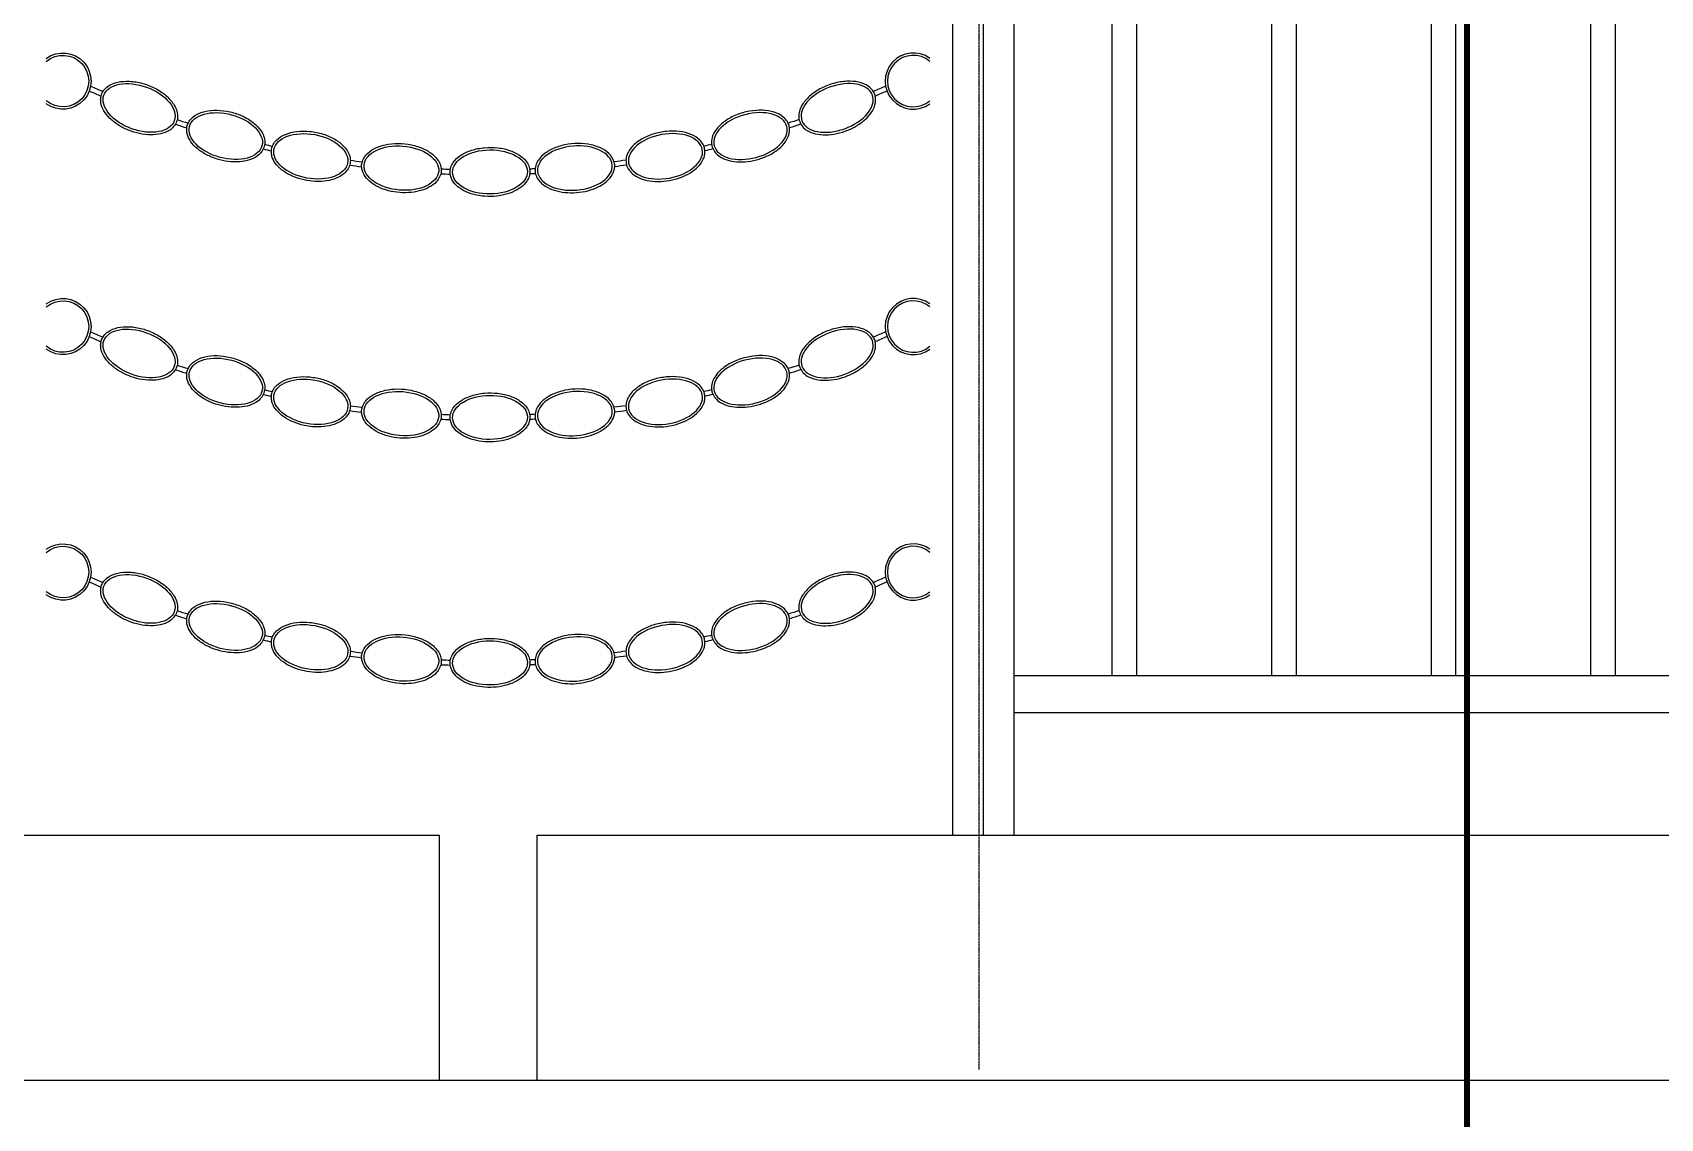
# Model space of a CAD drawing. Extents: x 1332 to 175445, y 256143 to 386027.
# Drawn here: x 79632 to 80958, y 382069 to 382953 of the extents above; entities that cross this region are included whole.
import ezdxf

# ---------------------------------------------------------------- set-up
doc = ezdxf.new("R2010")
doc.units = 0
doc.header["$LTSCALE"] = 10
doc.header["$MEASUREMENT"] = 0
doc.linetypes.add('DASH', pattern=[0.35, 0.25, -0.1])
doc.linetypes.add('DOTE', pattern=[2.42, 2, -0.2, 0.02, -0.2])
for name, color, linetype in [('00-Palm-道路中线', 1, 'DOTE'), ('00-园建', 4, 'Continuous'), ('00-填充', 8, 'Continuous'), ('00-立面细', 2, 'Continuous')]:
    doc.layers.add(name, color=color, linetype=linetype)

# ---------------------------------------------------------------- blocks, each defined once
blk = doc.blocks.new('SL')
at = {"layer": '00-填充'}
for points in [[(-10, 632.9, -1.972167), (-10, 595.9)], [(710, 632.9, 1.972167), (710, 595.9)], [(26.1, 610.2, 0.0034), (36.1, 605.8, 0.0034)], [(673.9, 610.2, -0.0034), (663.9, 605.8, -0.0034)], [(25, 606.3, 0.003239), (34.6, 602.1, 0.003239)], [(675, 606.3, -0.003239), (665.4, 602.1, -0.003239)], [(95.2, 579.3, 0.003028), (104.5, 576.2, 0.003028)], [(96.6, 583, 0.002918), (105.5, 580.1, 0.002918)], [(603.4, 583, -0.002918), (594.5, 580.1, -0.002918)], [(604.8, 579.3, -0.003028), (595.5, 576.2, -0.003028)], [(166.8, 559.1, 0.002091), (173.4, 557.5, 0.002091)], [(167.9, 562.9, 0.002029), (174.3, 561.4, 0.002029)], [(532.1, 562.9, -0.002029), (525.7, 561.4, -0.002029)], [(533.2, 559.1, -0.002091), (526.6, 557.5, -0.002091)], [(237.2, 545.9, 0.003038), (246.9, 544.6, 0.003038)], [(237.7, 549.9, 0.003038), (247.4, 548.6, 0.003038)], [(462.3, 549.9, -0.003038), (452.6, 548.6, -0.003038)], [(462.8, 545.9, -0.003038), (453.1, 544.6, -0.003038)], [(311.4, 538.9, 0.002382), (319.1, 538.6, 0.002382)], [(311.7, 542.9, 0.002341), (319.2, 542.6, 0.002341)], [(388.3, 542.9, -0.001385), (383.8, 542.7, -0.001385)], [(388.6, 538.9, -0.001456), (383.9, 538.7, -0.001456)], [(-10, 432.9, -1.972167), (-10, 395.9)], [(710, 432.9, 1.972167), (710, 395.9)], [(25, 406.3, 0.003239), (34.6, 402.1, 0.003239)], [(26.1, 410.2, 0.0034), (36.1, 405.8, 0.0034)], [(673.9, 410.2, -0.0034), (663.9, 405.8, -0.0034)], [(675, 406.3, -0.003239), (665.4, 402.1, -0.003239)], [(95.2, 379.3, 0.003028), (104.5, 376.2, 0.003028)], [(96.6, 383, 0.002918), (105.5, 380.1, 0.002918)], [(603.4, 383, -0.002918), (594.5, 380.1, -0.002918)], [(604.8, 379.3, -0.003028), (595.5, 376.2, -0.003028)], [(166.8, 359.1, 0.002091), (173.4, 357.5, 0.002091)], [(167.9, 362.9, 0.002029), (174.3, 361.4, 0.002029)], [(532.1, 362.9, -0.002029), (525.7, 361.4, -0.002029)], [(533.2, 359.1, -0.002091), (526.6, 357.5, -0.002091)], [(237.2, 345.9, 0.003038), (246.9, 344.6, 0.003038)], [(237.7, 349.9, 0.003038), (247.4, 348.6, 0.003038)], [(462.3, 349.9, -0.003038), (452.6, 348.6, -0.003038)], [(462.8, 345.9, -0.003038), (453.1, 344.6, -0.003038)], [(311.4, 338.9, 0.002382), (319.1, 338.6, 0.002382)], [(311.7, 342.9, 0.002341), (319.2, 342.6, 0.002341)], [(388.3, 342.9, -0.001385), (383.8, 342.7, -0.001385)], [(388.6, 338.9, -0.001456), (383.9, 338.7, -0.001456)], [(-10, 232.9, -1.972167), (-10, 195.9, -1.169268)], [(710, 232.9, 1.972167), (710, 195.9, 1.169268)], [(25, 206.3, 0.003239), (34.6, 202.1, 0.003239)], [(26.1, 210.2, 0.0034), (36.1, 205.8, 0.0034)], [(673.9, 210.2, -0.0034), (663.9, 205.8, -0.0034)], [(675, 206.3, -0.003239), (665.4, 202.1, -0.003239)], [(95.2, 179.3, 0.003028), (104.5, 176.2, 0.003028)], [(96.6, 183, 0.002918), (105.5, 180.1, 0.002918)], [(603.4, 183, -0.002918), (594.5, 180.1, -0.002918)], [(604.8, 179.3, -0.003028), (595.5, 176.2, -0.003028)], [(167.9, 162.9, 0.002029), (174.3, 161.4, 0.002029)], [(532.1, 162.9, -0.002029), (525.7, 161.4, -0.002029)], [(166.8, 159.1, 0.002091), (173.4, 157.5, 0.002091)], [(237.2, 145.9, 0.003038), (246.9, 144.6, 0.003038)], [(237.7, 149.9, 0.003038), (247.4, 148.6, 0.003038)], [(462.3, 149.9, -0.003038), (452.6, 148.6, -0.003038)], [(462.8, 145.9, -0.003038), (453.1, 144.6, -0.003038)], [(533.2, 159.1, -0.002091), (526.6, 157.5, -0.002091)], [(311.4, 138.9, 0.002382), (319.1, 138.6, 0.002382)], [(311.7, 142.9, 0.002341), (319.2, 142.6, 0.002341)], [(388.3, 142.9, -0.001385), (383.8, 142.7, -0.001385)], [(388.6, 138.9, -0.001456), (383.9, 138.7, -0.001456)]]:
    blk.add_lwpolyline(points, format="xyb", dxfattribs=at)
at = {"layer": '00-填充', "color": 8}
for points in [[(-10, 630.4, -2.161467), (-10, 598.4, -2.293278)], [(710, 630.4, 2.161467), (710, 598.4, 2.293278)], [(-10, 430.4, -2.161467), (-10, 398.4, -2.293278)], [(710, 430.4, 2.161467), (710, 398.4, 2.293278)], [(-10, 230.4, -2.161467), (-10, 198.4, -2.293278)], [(710, 230.4, 2.161467), (710, 198.4, 2.293278)]]:
    blk.add_lwpolyline(points, format="xyb", dxfattribs=at)
for centre, major_axis in [((65.6, 592.5), (-28.7, 10.4)), ((136.2, 569.6), (-29.5, 7.9)), ((205.5, 553.1), (-30, 5.5)), ((279.3, 543.5), (-30.4, 2.5)), ((351.5, 540.4), (-30.5, -0.3)), ((65.6, 392.5), (-28.7, 10.4)), ((136.2, 369.6), (-29.5, 7.9)), ((205.5, 353.1), (-30, 5.5)), ((279.3, 343.5), (-30.4, 2.5)), ((351.5, 340.4), (-30.5, -0.3)), ((65.6, 192.5), (-28.7, 10.4)), ((136.2, 169.6), (-29.5, 7.9)), ((205.5, 153.1), (-30, 5.5)), ((279.3, 143.5), (-30.4, 2.5)), ((351.5, 140.4), (-30.5, -0.3))]:
    blk.add_ellipse(centre, major_axis=major_axis, ratio=0.589064, dxfattribs=at)
at = {"layer": '00-填充', "color": 8, "extrusion": (0, 0, -1)}
for centre, major_axis in [((634.4, 592.5), (28.7, 10.4)), ((563.8, 569.6), (29.5, 7.9)), ((494.5, 553.1), (30, 5.5)), ((420.7, 543.5), (30.4, 2.5)), ((634.4, 392.5), (28.7, 10.4)), ((563.8, 369.6), (29.5, 7.9)), ((494.5, 353.1), (30, 5.5)), ((420.7, 343.5), (30.4, 2.5)), ((634.4, 192.5), (28.7, 10.4)), ((563.8, 169.6), (29.5, 7.9)), ((494.5, 153.1), (30, 5.5)), ((420.7, 143.5), (30.4, 2.5))]:
    blk.add_ellipse(centre, major_axis=major_axis, ratio=0.589064, dxfattribs=at)
at = {"layer": '00-填充'}
for points, knots in [([(35, 603.6), (34.7, 602.5), (34.4, 601.4), (34.2, 599.2), (34.3, 598), (34.8, 594.6), (35.6, 592.4), (38.1, 588.1), (39.8, 586), (43.8, 582.1), (46.1, 580.3), (51.2, 577), (54, 575.6), (59.8, 573.2), (62.9, 572.3), (69, 571), (72, 570.7), (77.8, 570.6), (80.6, 570.9), (85.7, 572), (88, 572.9), (91.5, 575), (92.7, 576.1), (94.8, 578.6), (95.6, 580), (96.7, 582.9), (97, 584.5), (96.9, 587.8), (96.6, 589.4), (95.4, 592.7), (94.6, 594.3), (91.9, 598.3), (89.8, 600.7), (84.6, 605), (81.7, 607), (75.2, 610.2), (71.8, 611.6), (64.8, 613.5), (61.2, 614.1), (54.4, 614.4), (51.1, 614.2), (45.2, 612.8), (42.5, 611.7), (39, 609.3), (37.9, 608.2), (36.1, 605.9), (35.5, 604.8), (35, 603.6)], [0, 0, 0, 0, 0.156805, 0.156805, 0.31361, 0.31361, 0.6122, 0.6122, 0.910791, 0.910791, 1.209382, 1.209382, 1.507973, 1.507973, 1.806563, 1.806563, 2.105154, 2.105154, 2.403745, 2.403745, 2.702336, 2.702336, 2.924037, 2.924037, 3.145738, 3.145738, 3.36744, 3.36744, 3.589141, 3.589141, 3.810843, 3.810843, 4.157343, 4.157343, 4.503842, 4.503842, 4.850342, 4.850342, 5.196842, 5.196842, 5.543342, 5.543342, 5.889842, 5.889842, 6.100997, 6.100997, 6.283185, 6.283185, 6.283185, 6.283185]), ([(665, 603.6), (665.3, 602.5), (665.6, 601.4), (665.8, 599.2), (665.7, 598), (665.2, 594.6), (664.4, 592.4), (661.9, 588.1), (660.2, 586), (656.2, 582.1), (653.9, 580.3), (648.8, 577), (646, 575.6), (640.2, 573.2), (637.1, 572.3), (631, 571), (628, 570.7), (622.2, 570.6), (619.4, 570.9), (614.3, 572), (612, 572.9), (608.5, 575), (607.3, 576.1), (605.2, 578.6), (604.4, 580), (603.3, 582.9), (603, 584.5), (603.1, 587.8), (603.4, 589.4), (604.6, 592.7), (605.4, 594.3), (608.1, 598.3), (610.2, 600.7), (615.4, 605), (618.3, 607), (624.8, 610.2), (628.2, 611.6), (635.2, 613.5), (638.8, 614.1), (645.6, 614.4), (648.9, 614.2), (654.8, 612.8), (657.5, 611.7), (661, 609.3), (662.1, 608.2), (663.9, 605.9), (664.5, 604.8), (665, 603.6)], [0, 0, 0, 0, 0.156805, 0.156805, 0.31361, 0.31361, 0.6122, 0.6122, 0.910791, 0.910791, 1.209382, 1.209382, 1.507973, 1.507973, 1.806563, 1.806563, 2.105154, 2.105154, 2.403745, 2.403745, 2.702336, 2.702336, 2.924037, 2.924037, 3.145738, 3.145738, 3.36744, 3.36744, 3.589141, 3.589141, 3.810843, 3.810843, 4.157343, 4.157343, 4.503842, 4.503842, 4.850342, 4.850342, 5.196842, 5.196842, 5.543342, 5.543342, 5.889842, 5.889842, 6.100997, 6.100997, 6.283185, 6.283185, 6.283185, 6.283185]), ([(104.8, 578.1), (104.5, 577), (104.4, 575.9), (104.4, 573.6), (104.5, 572.5), (105.3, 569.2), (106.4, 567), (109.2, 563), (111, 561), (115.3, 557.5), (117.8, 555.8), (123.2, 553), (126.1, 551.8), (132.1, 550), (135.2, 549.3), (141.4, 548.6), (144.4, 548.5), (150.2, 548.9), (153, 549.4), (158, 551), (160.2, 552.1), (163.5, 554.5), (164.6, 555.7), (166.5, 558.3), (167.2, 559.8), (168, 562.8), (168.1, 564.4), (167.8, 567.6), (167.3, 569.3), (165.9, 572.4), (164.9, 574), (161.9, 577.8), (159.6, 579.9), (154.1, 583.8), (151, 585.5), (144.3, 588.2), (140.7, 589.2), (133.5, 590.5), (129.9, 590.8), (123.1, 590.6), (119.9, 590), (114.1, 588.2), (111.5, 586.8), (108.3, 584.1), (107.2, 582.9), (105.7, 580.5), (105.1, 579.3), (104.8, 578.1)], [0, 0, 0, 0, 0.156805, 0.156805, 0.31361, 0.31361, 0.6122, 0.6122, 0.910791, 0.910791, 1.209382, 1.209382, 1.507973, 1.507973, 1.806563, 1.806563, 2.105154, 2.105154, 2.403745, 2.403745, 2.702335, 2.702335, 2.924037, 2.924037, 3.145738, 3.145738, 3.36744, 3.36744, 3.589141, 3.589141, 3.810843, 3.810843, 4.157343, 4.157343, 4.503842, 4.503842, 4.850342, 4.850342, 5.196842, 5.196842, 5.543342, 5.543342, 5.889842, 5.889842, 6.100997, 6.100997, 6.283185, 6.283185, 6.283185, 6.283185]), ([(595.2, 578.1), (595.5, 577), (595.6, 575.9), (595.6, 573.6), (595.5, 572.5), (594.7, 569.2), (593.6, 567), (590.8, 563), (589, 561), (584.7, 557.5), (582.2, 555.8), (576.8, 553), (573.9, 551.8), (567.9, 550), (564.8, 549.3), (558.6, 548.6), (555.6, 548.5), (549.8, 548.9), (547, 549.4), (542, 551), (539.8, 552.1), (536.5, 554.5), (535.4, 555.7), (533.5, 558.3), (532.8, 559.8), (532, 562.8), (531.9, 564.4), (532.2, 567.6), (532.7, 569.3), (534.1, 572.4), (535.1, 574), (538.1, 577.8), (540.4, 579.9), (545.9, 583.8), (549, 585.5), (555.7, 588.2), (559.3, 589.2), (566.5, 590.5), (570.1, 590.8), (576.9, 590.6), (580.1, 590), (585.9, 588.2), (588.5, 586.8), (591.7, 584.1), (592.8, 582.9), (594.3, 580.5), (594.9, 579.3), (595.2, 578.1)], [0, 0, 0, 0, 0.156805, 0.156805, 0.31361, 0.31361, 0.6122, 0.6122, 0.910791, 0.910791, 1.209382, 1.209382, 1.507973, 1.507973, 1.806563, 1.806563, 2.105154, 2.105154, 2.403745, 2.403745, 2.702335, 2.702335, 2.924037, 2.924037, 3.145738, 3.145738, 3.36744, 3.36744, 3.589141, 3.589141, 3.810843, 3.810843, 4.157343, 4.157343, 4.503842, 4.503842, 4.850342, 4.850342, 5.196842, 5.196842, 5.543342, 5.543342, 5.889842, 5.889842, 6.100997, 6.100997, 6.283185, 6.283185, 6.283185, 6.283185]), ([(173.6, 559), (173.4, 557.9), (173.3, 556.7), (173.5, 554.5), (173.7, 553.4), (174.8, 550.1), (176, 548.1), (179.2, 544.3), (181.1, 542.5), (185.7, 539.3), (188.3, 537.9), (193.9, 535.5), (196.9, 534.5), (203.1, 533.2), (206.2, 532.8), (212.4, 532.5), (215.5, 532.7), (221.2, 533.6), (223.9, 534.3), (228.7, 536.3), (230.9, 537.6), (233.9, 540.2), (235, 541.5), (236.7, 544.3), (237.2, 545.8), (237.8, 548.9), (237.8, 550.5), (237.2, 553.7), (236.6, 555.3), (234.9, 558.3), (233.8, 559.7), (230.5, 563.3), (228, 565.3), (222.2, 568.7), (219, 570.1), (212.1, 572.3), (208.4, 573), (201.2, 573.7), (197.6, 573.7), (190.8, 572.9), (187.6, 572.1), (182, 569.8), (179.5, 568.2), (176.5, 565.3), (175.5, 564), (174.2, 561.5), (173.8, 560.2), (173.6, 559)], [0, 0, 0, 0, 0.156805, 0.156805, 0.31361, 0.31361, 0.6122, 0.6122, 0.910791, 0.910791, 1.209382, 1.209382, 1.507973, 1.507973, 1.806563, 1.806563, 2.105154, 2.105154, 2.403745, 2.403745, 2.702336, 2.702336, 2.924037, 2.924037, 3.145738, 3.145738, 3.36744, 3.36744, 3.589141, 3.589141, 3.810843, 3.810843, 4.157343, 4.157343, 4.503842, 4.503842, 4.850342, 4.850342, 5.196842, 5.196842, 5.543342, 5.543342, 5.889842, 5.889842, 6.100997, 6.100997, 6.283185, 6.283185, 6.283185, 6.283185]), ([(526.4, 559), (526.6, 557.9), (526.7, 556.7), (526.5, 554.5), (526.3, 553.4), (525.2, 550.1), (524, 548.1), (520.8, 544.3), (518.9, 542.5), (514.3, 539.3), (511.7, 537.9), (506.1, 535.5), (503.1, 534.5), (496.9, 533.2), (493.8, 532.8), (487.6, 532.5), (484.5, 532.7), (478.8, 533.6), (476.1, 534.3), (471.3, 536.3), (469.1, 537.6), (466.1, 540.2), (465, 541.5), (463.3, 544.3), (462.8, 545.8), (462.2, 548.9), (462.2, 550.5), (462.8, 553.7), (463.4, 555.3), (465.1, 558.3), (466.2, 559.7), (469.5, 563.3), (472, 565.3), (477.8, 568.7), (481, 570.1), (487.9, 572.3), (491.6, 573), (498.8, 573.7), (502.4, 573.7), (509.2, 572.9), (512.4, 572.1), (518, 569.8), (520.5, 568.2), (523.5, 565.3), (524.5, 564), (525.8, 561.5), (526.2, 560.2), (526.4, 559)], [0, 0, 0, 0, 0.156805, 0.156805, 0.31361, 0.31361, 0.6122, 0.6122, 0.910791, 0.910791, 1.209382, 1.209382, 1.507973, 1.507973, 1.806563, 1.806563, 2.105154, 2.105154, 2.403745, 2.403745, 2.702336, 2.702336, 2.924037, 2.924037, 3.145738, 3.145738, 3.36744, 3.36744, 3.589141, 3.589141, 3.810843, 3.810843, 4.157343, 4.157343, 4.503842, 4.503842, 4.850342, 4.850342, 5.196842, 5.196842, 5.543342, 5.543342, 5.889842, 5.889842, 6.100997, 6.100997, 6.283185, 6.283185, 6.283185, 6.283185]), ([(246.9, 546.1), (246.8, 545), (246.9, 543.9), (247.3, 541.7), (247.7, 540.6), (249, 537.5), (250.4, 535.6), (254, 532.1), (256.1, 530.5), (261, 527.8), (263.7, 526.6), (269.5, 524.8), (272.6, 524.2), (278.8, 523.4), (282, 523.3), (288.2, 523.7), (291.2, 524.1), (296.9, 525.6), (299.5, 526.6), (304.1, 529.1), (306.1, 530.5), (308.9, 533.5), (309.8, 534.9), (311.2, 537.8), (311.6, 539.3), (311.9, 542.5), (311.7, 544.1), (310.7, 547.2), (310, 548.7), (308, 551.5), (306.8, 552.9), (303.2, 556.1), (300.5, 557.8), (294.4, 560.6), (291, 561.7), (283.9, 563.2), (280.3, 563.6), (273, 563.6), (269.4, 563.2), (262.7, 561.7), (259.6, 560.6), (254.2, 557.7), (252, 556), (249.2, 552.7), (248.4, 551.3), (247.4, 548.7), (247, 547.4), (246.9, 546.1)], [0, 0, 0, 0, 0.156805, 0.156805, 0.31361, 0.31361, 0.6122, 0.6122, 0.910791, 0.910791, 1.209382, 1.209382, 1.507973, 1.507973, 1.806563, 1.806563, 2.105154, 2.105154, 2.403745, 2.403745, 2.702335, 2.702335, 2.924037, 2.924037, 3.145738, 3.145738, 3.36744, 3.36744, 3.589141, 3.589141, 3.810843, 3.810843, 4.157343, 4.157343, 4.503843, 4.503843, 4.850342, 4.850342, 5.196842, 5.196842, 5.543342, 5.543342, 5.889842, 5.889842, 6.100997, 6.100997, 6.283185, 6.283185, 6.283185, 6.283185]), ([(319, 540.1), (319, 539), (319.2, 537.8), (319.8, 535.7), (320.2, 534.6), (321.9, 531.6), (323.5, 529.9), (327.3, 526.7), (329.6, 525.3), (334.7, 523), (337.5, 522.1), (343.4, 520.9), (346.6, 520.5), (352.9, 520.3), (356, 520.5), (362.2, 521.5), (365.1, 522.2), (370.6, 524.2), (373.1, 525.4), (377.5, 528.3), (379.3, 529.9), (381.8, 533.1), (382.7, 534.6), (383.8, 537.6), (384, 539.2), (384, 542.3), (383.7, 543.9), (382.5, 546.9), (381.6, 548.4), (379.4, 551), (378, 552.2), (374.1, 555.1), (371.3, 556.6), (365, 558.8), (361.5, 559.6), (354.3, 560.4), (350.6, 560.5), (343.3, 559.8), (339.8, 559.1), (333.3, 557), (330.3, 555.6), (325.2, 552.3), (323.1, 550.3), (320.7, 546.8), (320, 545.4), (319.2, 542.7), (319, 541.4), (319, 540.1)], [0, 0, 0, 0, 0.156805, 0.156805, 0.31361, 0.31361, 0.6122, 0.6122, 0.910791, 0.910791, 1.209382, 1.209382, 1.507973, 1.507973, 1.806563, 1.806563, 2.105154, 2.105154, 2.403745, 2.403745, 2.702336, 2.702336, 2.924037, 2.924037, 3.145739, 3.145739, 3.36744, 3.36744, 3.589141, 3.589141, 3.810843, 3.810843, 4.157343, 4.157343, 4.503842, 4.503842, 4.850342, 4.850342, 5.196842, 5.196842, 5.543342, 5.543342, 5.889842, 5.889842, 6.100997, 6.100997, 6.283185, 6.283185, 6.283185, 6.283185]), ([(453.1, 546.1), (453.2, 545), (453.1, 543.9), (452.7, 541.7), (452.3, 540.6), (451, 537.5), (449.6, 535.6), (446, 532.1), (443.9, 530.5), (439, 527.8), (436.3, 526.6), (430.5, 524.8), (427.4, 524.2), (421.2, 523.4), (418, 523.3), (411.8, 523.7), (408.8, 524.1), (403.1, 525.6), (400.5, 526.6), (395.9, 529.1), (393.9, 530.5), (391.1, 533.5), (390.2, 534.9), (388.8, 537.8), (388.4, 539.3), (388.1, 542.5), (388.3, 544.1), (389.3, 547.2), (390, 548.7), (392, 551.5), (393.2, 552.9), (396.8, 556.1), (399.5, 557.8), (405.6, 560.6), (409, 561.7), (416.1, 563.2), (419.7, 563.6), (427, 563.6), (430.6, 563.2), (437.3, 561.7), (440.4, 560.6), (445.8, 557.7), (448, 556), (450.8, 552.7), (451.6, 551.3), (452.6, 548.7), (453, 547.4), (453.1, 546.1)], [0, 0, 0, 0, 0.156805, 0.156805, 0.31361, 0.31361, 0.6122, 0.6122, 0.910791, 0.910791, 1.209382, 1.209382, 1.507973, 1.507973, 1.806563, 1.806563, 2.105154, 2.105154, 2.403745, 2.403745, 2.702335, 2.702335, 2.924037, 2.924037, 3.145738, 3.145738, 3.36744, 3.36744, 3.589141, 3.589141, 3.810843, 3.810843, 4.157343, 4.157343, 4.503843, 4.503843, 4.850342, 4.850342, 5.196842, 5.196842, 5.543342, 5.543342, 5.889842, 5.889842, 6.100997, 6.100997, 6.283185, 6.283185, 6.283185, 6.283185]), ([(35, 403.6), (34.7, 402.5), (34.4, 401.4), (34.2, 399.2), (34.3, 398), (34.8, 394.6), (35.6, 392.4), (38.1, 388.1), (39.8, 386), (43.8, 382.1), (46.1, 380.3), (51.2, 377), (54, 375.6), (59.8, 373.2), (62.9, 372.3), (69, 371), (72, 370.7), (77.8, 370.6), (80.6, 370.9), (85.7, 372), (88, 372.9), (91.5, 375), (92.7, 376.1), (94.8, 378.6), (95.6, 380), (96.7, 382.9), (97, 384.5), (96.9, 387.8), (96.6, 389.4), (95.4, 392.7), (94.6, 394.3), (91.9, 398.3), (89.8, 400.7), (84.6, 405), (81.7, 407), (75.2, 410.2), (71.8, 411.6), (64.8, 413.5), (61.2, 414.1), (54.4, 414.4), (51.1, 414.2), (45.2, 412.8), (42.5, 411.7), (39, 409.3), (37.9, 408.2), (36.1, 405.9), (35.5, 404.8), (35, 403.6)], [0, 0, 0, 0, 0.156805, 0.156805, 0.31361, 0.31361, 0.6122, 0.6122, 0.910791, 0.910791, 1.209382, 1.209382, 1.507973, 1.507973, 1.806563, 1.806563, 2.105154, 2.105154, 2.403745, 2.403745, 2.702336, 2.702336, 2.924037, 2.924037, 3.145738, 3.145738, 3.36744, 3.36744, 3.589141, 3.589141, 3.810843, 3.810843, 4.157343, 4.157343, 4.503842, 4.503842, 4.850342, 4.850342, 5.196842, 5.196842, 5.543342, 5.543342, 5.889842, 5.889842, 6.100997, 6.100997, 6.283185, 6.283185, 6.283185, 6.283185]), ([(665, 403.6), (665.3, 402.5), (665.6, 401.4), (665.8, 399.2), (665.7, 398), (665.2, 394.6), (664.4, 392.4), (661.9, 388.1), (660.2, 386), (656.2, 382.1), (653.9, 380.3), (648.8, 377), (646, 375.6), (640.2, 373.2), (637.1, 372.3), (631, 371), (628, 370.7), (622.2, 370.6), (619.4, 370.9), (614.3, 372), (612, 372.9), (608.5, 375), (607.3, 376.1), (605.2, 378.6), (604.4, 380), (603.3, 382.9), (603, 384.5), (603.1, 387.8), (603.4, 389.4), (604.6, 392.7), (605.4, 394.3), (608.1, 398.3), (610.2, 400.7), (615.4, 405), (618.3, 407), (624.8, 410.2), (628.2, 411.6), (635.2, 413.5), (638.8, 414.1), (645.6, 414.4), (648.9, 414.2), (654.8, 412.8), (657.5, 411.7), (661, 409.3), (662.1, 408.2), (663.9, 405.9), (664.5, 404.8), (665, 403.6)], [0, 0, 0, 0, 0.156805, 0.156805, 0.31361, 0.31361, 0.6122, 0.6122, 0.910791, 0.910791, 1.209382, 1.209382, 1.507973, 1.507973, 1.806563, 1.806563, 2.105154, 2.105154, 2.403745, 2.403745, 2.702336, 2.702336, 2.924037, 2.924037, 3.145738, 3.145738, 3.36744, 3.36744, 3.589141, 3.589141, 3.810843, 3.810843, 4.157343, 4.157343, 4.503842, 4.503842, 4.850342, 4.850342, 5.196842, 5.196842, 5.543342, 5.543342, 5.889842, 5.889842, 6.100997, 6.100997, 6.283185, 6.283185, 6.283185, 6.283185]), ([(104.8, 378.1), (104.5, 377), (104.4, 375.9), (104.4, 373.6), (104.5, 372.5), (105.3, 369.2), (106.4, 367), (109.2, 363), (111, 361), (115.3, 357.5), (117.8, 355.8), (123.2, 353), (126.1, 351.8), (132.1, 350), (135.2, 349.3), (141.4, 348.6), (144.4, 348.5), (150.2, 348.9), (153, 349.4), (158, 351), (160.2, 352.1), (163.5, 354.5), (164.6, 355.7), (166.5, 358.3), (167.2, 359.8), (168, 362.8), (168.1, 364.4), (167.8, 367.6), (167.3, 369.3), (165.9, 372.4), (164.9, 374), (161.9, 377.8), (159.6, 379.9), (154.1, 383.8), (151, 385.5), (144.3, 388.2), (140.7, 389.2), (133.5, 390.5), (129.9, 390.8), (123.1, 390.6), (119.9, 390), (114.1, 388.2), (111.5, 386.8), (108.3, 384.1), (107.2, 382.9), (105.7, 380.5), (105.1, 379.3), (104.8, 378.1)], [0, 0, 0, 0, 0.156805, 0.156805, 0.31361, 0.31361, 0.6122, 0.6122, 0.910791, 0.910791, 1.209382, 1.209382, 1.507973, 1.507973, 1.806563, 1.806563, 2.105154, 2.105154, 2.403745, 2.403745, 2.702335, 2.702335, 2.924037, 2.924037, 3.145738, 3.145738, 3.36744, 3.36744, 3.589141, 3.589141, 3.810843, 3.810843, 4.157343, 4.157343, 4.503842, 4.503842, 4.850342, 4.850342, 5.196842, 5.196842, 5.543342, 5.543342, 5.889842, 5.889842, 6.100997, 6.100997, 6.283185, 6.283185, 6.283185, 6.283185]), ([(595.2, 378.1), (595.5, 377), (595.6, 375.9), (595.6, 373.6), (595.5, 372.5), (594.7, 369.2), (593.6, 367), (590.8, 363), (589, 361), (584.7, 357.5), (582.2, 355.8), (576.8, 353), (573.9, 351.8), (567.9, 350), (564.8, 349.3), (558.6, 348.6), (555.6, 348.5), (549.8, 348.9), (547, 349.4), (542, 351), (539.8, 352.1), (536.5, 354.5), (535.4, 355.7), (533.5, 358.3), (532.8, 359.8), (532, 362.8), (531.9, 364.4), (532.2, 367.6), (532.7, 369.3), (534.1, 372.4), (535.1, 374), (538.1, 377.8), (540.4, 379.9), (545.9, 383.8), (549, 385.5), (555.7, 388.2), (559.3, 389.2), (566.5, 390.5), (570.1, 390.8), (576.9, 390.6), (580.1, 390), (585.9, 388.2), (588.5, 386.8), (591.7, 384.1), (592.8, 382.9), (594.3, 380.5), (594.9, 379.3), (595.2, 378.1)], [0, 0, 0, 0, 0.156805, 0.156805, 0.31361, 0.31361, 0.6122, 0.6122, 0.910791, 0.910791, 1.209382, 1.209382, 1.507973, 1.507973, 1.806563, 1.806563, 2.105154, 2.105154, 2.403745, 2.403745, 2.702335, 2.702335, 2.924037, 2.924037, 3.145738, 3.145738, 3.36744, 3.36744, 3.589141, 3.589141, 3.810843, 3.810843, 4.157343, 4.157343, 4.503842, 4.503842, 4.850342, 4.850342, 5.196842, 5.196842, 5.543342, 5.543342, 5.889842, 5.889842, 6.100997, 6.100997, 6.283185, 6.283185, 6.283185, 6.283185]), ([(173.6, 359), (173.4, 357.9), (173.3, 356.7), (173.5, 354.5), (173.7, 353.4), (174.8, 350.1), (176, 348.1), (179.2, 344.3), (181.1, 342.5), (185.7, 339.3), (188.3, 337.9), (193.9, 335.5), (196.9, 334.5), (203.1, 333.2), (206.2, 332.8), (212.4, 332.5), (215.5, 332.7), (221.2, 333.6), (223.9, 334.3), (228.7, 336.3), (230.9, 337.6), (233.9, 340.2), (235, 341.5), (236.7, 344.3), (237.2, 345.8), (237.8, 348.9), (237.8, 350.5), (237.2, 353.7), (236.6, 355.3), (234.9, 358.3), (233.8, 359.7), (230.5, 363.3), (228, 365.3), (222.2, 368.7), (219, 370.1), (212.1, 372.3), (208.4, 373), (201.2, 373.7), (197.6, 373.7), (190.8, 372.9), (187.6, 372.1), (182, 369.8), (179.5, 368.2), (176.5, 365.3), (175.5, 364), (174.2, 361.5), (173.8, 360.2), (173.6, 359)], [0, 0, 0, 0, 0.156805, 0.156805, 0.31361, 0.31361, 0.6122, 0.6122, 0.910791, 0.910791, 1.209382, 1.209382, 1.507973, 1.507973, 1.806563, 1.806563, 2.105154, 2.105154, 2.403745, 2.403745, 2.702336, 2.702336, 2.924037, 2.924037, 3.145738, 3.145738, 3.36744, 3.36744, 3.589141, 3.589141, 3.810843, 3.810843, 4.157343, 4.157343, 4.503842, 4.503842, 4.850342, 4.850342, 5.196842, 5.196842, 5.543342, 5.543342, 5.889842, 5.889842, 6.100997, 6.100997, 6.283185, 6.283185, 6.283185, 6.283185]), ([(526.4, 359), (526.6, 357.9), (526.7, 356.7), (526.5, 354.5), (526.3, 353.4), (525.2, 350.1), (524, 348.1), (520.8, 344.3), (518.9, 342.5), (514.3, 339.3), (511.7, 337.9), (506.1, 335.5), (503.1, 334.5), (496.9, 333.2), (493.8, 332.8), (487.6, 332.5), (484.5, 332.7), (478.8, 333.6), (476.1, 334.3), (471.3, 336.3), (469.1, 337.6), (466.1, 340.2), (465, 341.5), (463.3, 344.3), (462.8, 345.8), (462.2, 348.9), (462.2, 350.5), (462.8, 353.7), (463.4, 355.3), (465.1, 358.3), (466.2, 359.7), (469.5, 363.3), (472, 365.3), (477.8, 368.7), (481, 370.1), (487.9, 372.3), (491.6, 373), (498.8, 373.7), (502.4, 373.7), (509.2, 372.9), (512.4, 372.1), (518, 369.8), (520.5, 368.2), (523.5, 365.3), (524.5, 364), (525.8, 361.5), (526.2, 360.2), (526.4, 359)], [0, 0, 0, 0, 0.156805, 0.156805, 0.31361, 0.31361, 0.6122, 0.6122, 0.910791, 0.910791, 1.209382, 1.209382, 1.507973, 1.507973, 1.806563, 1.806563, 2.105154, 2.105154, 2.403745, 2.403745, 2.702336, 2.702336, 2.924037, 2.924037, 3.145738, 3.145738, 3.36744, 3.36744, 3.589141, 3.589141, 3.810843, 3.810843, 4.157343, 4.157343, 4.503842, 4.503842, 4.850342, 4.850342, 5.196842, 5.196842, 5.543342, 5.543342, 5.889842, 5.889842, 6.100997, 6.100997, 6.283185, 6.283185, 6.283185, 6.283185]), ([(246.9, 346.1), (246.8, 345), (246.9, 343.9), (247.3, 341.7), (247.7, 340.6), (249, 337.5), (250.4, 335.6), (254, 332.1), (256.1, 330.5), (261, 327.8), (263.7, 326.6), (269.5, 324.8), (272.6, 324.2), (278.8, 323.4), (282, 323.3), (288.2, 323.7), (291.2, 324.1), (296.9, 325.6), (299.5, 326.6), (304.1, 329.1), (306.1, 330.5), (308.9, 333.5), (309.8, 334.9), (311.2, 337.8), (311.6, 339.3), (311.9, 342.5), (311.7, 344.1), (310.7, 347.2), (310, 348.7), (308, 351.5), (306.8, 352.9), (303.2, 356.1), (300.5, 357.8), (294.4, 360.6), (291, 361.7), (283.9, 363.2), (280.3, 363.6), (273, 363.6), (269.4, 363.2), (262.7, 361.7), (259.6, 360.6), (254.2, 357.7), (252, 356), (249.2, 352.7), (248.4, 351.3), (247.4, 348.7), (247, 347.4), (246.9, 346.1)], [0, 0, 0, 0, 0.156805, 0.156805, 0.31361, 0.31361, 0.6122, 0.6122, 0.910791, 0.910791, 1.209382, 1.209382, 1.507973, 1.507973, 1.806563, 1.806563, 2.105154, 2.105154, 2.403745, 2.403745, 2.702335, 2.702335, 2.924037, 2.924037, 3.145738, 3.145738, 3.36744, 3.36744, 3.589141, 3.589141, 3.810843, 3.810843, 4.157343, 4.157343, 4.503843, 4.503843, 4.850342, 4.850342, 5.196842, 5.196842, 5.543342, 5.543342, 5.889842, 5.889842, 6.100997, 6.100997, 6.283185, 6.283185, 6.283185, 6.283185]), ([(319, 340.1), (319, 339), (319.2, 337.8), (319.8, 335.7), (320.2, 334.6), (321.9, 331.6), (323.5, 329.9), (327.3, 326.7), (329.6, 325.3), (334.7, 323), (337.5, 322.1), (343.4, 320.9), (346.6, 320.5), (352.9, 320.3), (356, 320.5), (362.2, 321.5), (365.1, 322.2), (370.6, 324.2), (373.1, 325.4), (377.5, 328.3), (379.3, 329.9), (381.8, 333.1), (382.7, 334.6), (383.8, 337.6), (384, 339.2), (384, 342.3), (383.7, 343.9), (382.5, 346.9), (381.6, 348.4), (379.4, 351), (378, 352.2), (374.1, 355.1), (371.3, 356.6), (365, 358.8), (361.5, 359.6), (354.3, 360.4), (350.6, 360.5), (343.3, 359.8), (339.8, 359.1), (333.3, 357), (330.3, 355.6), (325.2, 352.3), (323.1, 350.3), (320.7, 346.8), (320, 345.4), (319.2, 342.7), (319, 341.4), (319, 340.1)], [0, 0, 0, 0, 0.156805, 0.156805, 0.31361, 0.31361, 0.6122, 0.6122, 0.910791, 0.910791, 1.209382, 1.209382, 1.507973, 1.507973, 1.806563, 1.806563, 2.105154, 2.105154, 2.403745, 2.403745, 2.702336, 2.702336, 2.924037, 2.924037, 3.145739, 3.145739, 3.36744, 3.36744, 3.589141, 3.589141, 3.810843, 3.810843, 4.157343, 4.157343, 4.503842, 4.503842, 4.850342, 4.850342, 5.196842, 5.196842, 5.543342, 5.543342, 5.889842, 5.889842, 6.100997, 6.100997, 6.283185, 6.283185, 6.283185, 6.283185]), ([(453.1, 346.1), (453.2, 345), (453.1, 343.9), (452.7, 341.7), (452.3, 340.6), (451, 337.5), (449.6, 335.6), (446, 332.1), (443.9, 330.5), (439, 327.8), (436.3, 326.6), (430.5, 324.8), (427.4, 324.2), (421.2, 323.4), (418, 323.3), (411.8, 323.7), (408.8, 324.1), (403.1, 325.6), (400.5, 326.6), (395.9, 329.1), (393.9, 330.5), (391.1, 333.5), (390.2, 334.9), (388.8, 337.8), (388.4, 339.3), (388.1, 342.5), (388.3, 344.1), (389.3, 347.2), (390, 348.7), (392, 351.5), (393.2, 352.9), (396.8, 356.1), (399.5, 357.8), (405.6, 360.6), (409, 361.7), (416.1, 363.2), (419.7, 363.6), (427, 363.6), (430.6, 363.2), (437.3, 361.7), (440.4, 360.6), (445.8, 357.7), (448, 356), (450.8, 352.7), (451.6, 351.3), (452.6, 348.7), (453, 347.4), (453.1, 346.1)], [0, 0, 0, 0, 0.156805, 0.156805, 0.31361, 0.31361, 0.6122, 0.6122, 0.910791, 0.910791, 1.209382, 1.209382, 1.507973, 1.507973, 1.806563, 1.806563, 2.105154, 2.105154, 2.403745, 2.403745, 2.702335, 2.702335, 2.924037, 2.924037, 3.145738, 3.145738, 3.36744, 3.36744, 3.589141, 3.589141, 3.810843, 3.810843, 4.157343, 4.157343, 4.503843, 4.503843, 4.850342, 4.850342, 5.196842, 5.196842, 5.543342, 5.543342, 5.889842, 5.889842, 6.100997, 6.100997, 6.283185, 6.283185, 6.283185, 6.283185]), ([(35, 203.6), (34.7, 202.5), (34.4, 201.4), (34.2, 199.2), (34.3, 198), (34.8, 194.6), (35.6, 192.4), (38.1, 188.1), (39.8, 186), (43.8, 182.1), (46.1, 180.3), (51.2, 177), (54, 175.6), (59.8, 173.2), (62.9, 172.3), (69, 171), (72, 170.7), (77.8, 170.6), (80.6, 170.9), (85.7, 172), (88, 172.9), (91.5, 175), (92.7, 176.1), (94.8, 178.6), (95.6, 180), (96.7, 182.9), (97, 184.5), (96.9, 187.8), (96.6, 189.4), (95.4, 192.7), (94.6, 194.3), (91.9, 198.3), (89.8, 200.7), (84.6, 205), (81.7, 207), (75.2, 210.2), (71.8, 211.6), (64.8, 213.5), (61.2, 214.1), (54.4, 214.4), (51.1, 214.2), (45.2, 212.8), (42.5, 211.7), (39, 209.3), (37.9, 208.2), (36.1, 205.9), (35.5, 204.8), (35, 203.6)], [0, 0, 0, 0, 0.156805, 0.156805, 0.31361, 0.31361, 0.6122, 0.6122, 0.910791, 0.910791, 1.209382, 1.209382, 1.507973, 1.507973, 1.806563, 1.806563, 2.105154, 2.105154, 2.403745, 2.403745, 2.702336, 2.702336, 2.924037, 2.924037, 3.145738, 3.145738, 3.36744, 3.36744, 3.589141, 3.589141, 3.810843, 3.810843, 4.157343, 4.157343, 4.503842, 4.503842, 4.850342, 4.850342, 5.196842, 5.196842, 5.543342, 5.543342, 5.889842, 5.889842, 6.100997, 6.100997, 6.283185, 6.283185, 6.283185, 6.283185]), ([(665, 203.6), (665.3, 202.5), (665.6, 201.4), (665.8, 199.2), (665.7, 198), (665.2, 194.6), (664.4, 192.4), (661.9, 188.1), (660.2, 186), (656.2, 182.1), (653.9, 180.3), (648.8, 177), (646, 175.6), (640.2, 173.2), (637.1, 172.3), (631, 171), (628, 170.7), (622.2, 170.6), (619.4, 170.9), (614.3, 172), (612, 172.9), (608.5, 175), (607.3, 176.1), (605.2, 178.6), (604.4, 180), (603.3, 182.9), (603, 184.5), (603.1, 187.8), (603.4, 189.4), (604.6, 192.7), (605.4, 194.3), (608.1, 198.3), (610.2, 200.7), (615.4, 205), (618.3, 207), (624.8, 210.2), (628.2, 211.6), (635.2, 213.5), (638.8, 214.1), (645.6, 214.4), (648.9, 214.2), (654.8, 212.8), (657.5, 211.7), (661, 209.3), (662.1, 208.2), (663.9, 205.9), (664.5, 204.8), (665, 203.6)], [0, 0, 0, 0, 0.156805, 0.156805, 0.31361, 0.31361, 0.6122, 0.6122, 0.910791, 0.910791, 1.209382, 1.209382, 1.507973, 1.507973, 1.806563, 1.806563, 2.105154, 2.105154, 2.403745, 2.403745, 2.702336, 2.702336, 2.924037, 2.924037, 3.145738, 3.145738, 3.36744, 3.36744, 3.589141, 3.589141, 3.810843, 3.810843, 4.157343, 4.157343, 4.503842, 4.503842, 4.850342, 4.850342, 5.196842, 5.196842, 5.543342, 5.543342, 5.889842, 5.889842, 6.100997, 6.100997, 6.283185, 6.283185, 6.283185, 6.283185]), ([(104.8, 178.1), (104.5, 177), (104.4, 175.9), (104.4, 173.6), (104.5, 172.5), (105.3, 169.2), (106.4, 167), (109.2, 163), (111, 161), (115.3, 157.5), (117.8, 155.8), (123.2, 153), (126.1, 151.8), (132.1, 150), (135.2, 149.3), (141.4, 148.6), (144.4, 148.5), (150.2, 148.9), (153, 149.4), (158, 151), (160.2, 152.1), (163.5, 154.5), (164.6, 155.7), (166.5, 158.3), (167.2, 159.8), (168, 162.8), (168.1, 164.4), (167.8, 167.6), (167.3, 169.3), (165.9, 172.4), (164.9, 174), (161.9, 177.8), (159.6, 179.9), (154.1, 183.8), (151, 185.5), (144.3, 188.2), (140.7, 189.2), (133.5, 190.5), (129.9, 190.8), (123.1, 190.6), (119.9, 190), (114.1, 188.2), (111.5, 186.8), (108.3, 184.1), (107.2, 182.9), (105.7, 180.5), (105.1, 179.3), (104.8, 178.1)], [0, 0, 0, 0, 0.156805, 0.156805, 0.31361, 0.31361, 0.6122, 0.6122, 0.910791, 0.910791, 1.209382, 1.209382, 1.507973, 1.507973, 1.806563, 1.806563, 2.105154, 2.105154, 2.403745, 2.403745, 2.702335, 2.702335, 2.924037, 2.924037, 3.145738, 3.145738, 3.36744, 3.36744, 3.589141, 3.589141, 3.810843, 3.810843, 4.157343, 4.157343, 4.503842, 4.503842, 4.850342, 4.850342, 5.196842, 5.196842, 5.543342, 5.543342, 5.889842, 5.889842, 6.100997, 6.100997, 6.283185, 6.283185, 6.283185, 6.283185]), ([(595.2, 178.1), (595.5, 177), (595.6, 175.9), (595.6, 173.6), (595.5, 172.5), (594.7, 169.2), (593.6, 167), (590.8, 163), (589, 161), (584.7, 157.5), (582.2, 155.8), (576.8, 153), (573.9, 151.8), (567.9, 150), (564.8, 149.3), (558.6, 148.6), (555.6, 148.5), (549.8, 148.9), (547, 149.4), (542, 151), (539.8, 152.1), (536.5, 154.5), (535.4, 155.7), (533.5, 158.3), (532.8, 159.8), (532, 162.8), (531.9, 164.4), (532.2, 167.6), (532.7, 169.3), (534.1, 172.4), (535.1, 174), (538.1, 177.8), (540.4, 179.9), (545.9, 183.8), (549, 185.5), (555.7, 188.2), (559.3, 189.2), (566.5, 190.5), (570.1, 190.8), (576.9, 190.6), (580.1, 190), (585.9, 188.2), (588.5, 186.8), (591.7, 184.1), (592.8, 182.9), (594.3, 180.5), (594.9, 179.3), (595.2, 178.1)], [0, 0, 0, 0, 0.156805, 0.156805, 0.31361, 0.31361, 0.6122, 0.6122, 0.910791, 0.910791, 1.209382, 1.209382, 1.507973, 1.507973, 1.806563, 1.806563, 2.105154, 2.105154, 2.403745, 2.403745, 2.702335, 2.702335, 2.924037, 2.924037, 3.145738, 3.145738, 3.36744, 3.36744, 3.589141, 3.589141, 3.810843, 3.810843, 4.157343, 4.157343, 4.503842, 4.503842, 4.850342, 4.850342, 5.196842, 5.196842, 5.543342, 5.543342, 5.889842, 5.889842, 6.100997, 6.100997, 6.283185, 6.283185, 6.283185, 6.283185]), ([(173.6, 159), (173.4, 157.9), (173.3, 156.7), (173.5, 154.5), (173.7, 153.4), (174.8, 150.1), (176, 148.1), (179.2, 144.3), (181.1, 142.5), (185.7, 139.3), (188.3, 137.9), (193.9, 135.5), (196.9, 134.5), (203.1, 133.2), (206.2, 132.8), (212.4, 132.5), (215.5, 132.7), (221.2, 133.6), (223.9, 134.3), (228.7, 136.3), (230.9, 137.6), (233.9, 140.2), (235, 141.5), (236.7, 144.3), (237.2, 145.8), (237.8, 148.9), (237.8, 150.5), (237.2, 153.7), (236.6, 155.3), (234.9, 158.3), (233.8, 159.7), (230.5, 163.3), (228, 165.3), (222.2, 168.7), (219, 170.1), (212.1, 172.3), (208.4, 173), (201.2, 173.7), (197.6, 173.7), (190.8, 172.9), (187.6, 172.1), (182, 169.8), (179.5, 168.2), (176.5, 165.3), (175.5, 164), (174.2, 161.5), (173.8, 160.2), (173.6, 159)], [0, 0, 0, 0, 0.156805, 0.156805, 0.31361, 0.31361, 0.6122, 0.6122, 0.910791, 0.910791, 1.209382, 1.209382, 1.507973, 1.507973, 1.806563, 1.806563, 2.105154, 2.105154, 2.403745, 2.403745, 2.702336, 2.702336, 2.924037, 2.924037, 3.145738, 3.145738, 3.36744, 3.36744, 3.589141, 3.589141, 3.810843, 3.810843, 4.157343, 4.157343, 4.503842, 4.503842, 4.850342, 4.850342, 5.196842, 5.196842, 5.543342, 5.543342, 5.889842, 5.889842, 6.100997, 6.100997, 6.283185, 6.283185, 6.283185, 6.283185]), ([(526.4, 159), (526.6, 157.9), (526.7, 156.7), (526.5, 154.5), (526.3, 153.4), (525.2, 150.1), (524, 148.1), (520.8, 144.3), (518.9, 142.5), (514.3, 139.3), (511.7, 137.9), (506.1, 135.5), (503.1, 134.5), (496.9, 133.2), (493.8, 132.8), (487.6, 132.5), (484.5, 132.7), (478.8, 133.6), (476.1, 134.3), (471.3, 136.3), (469.1, 137.6), (466.1, 140.2), (465, 141.5), (463.3, 144.3), (462.8, 145.8), (462.2, 148.9), (462.2, 150.5), (462.8, 153.7), (463.4, 155.3), (465.1, 158.3), (466.2, 159.7), (469.5, 163.3), (472, 165.3), (477.8, 168.7), (481, 170.1), (487.9, 172.3), (491.6, 173), (498.8, 173.7), (502.4, 173.7), (509.2, 172.9), (512.4, 172.1), (518, 169.8), (520.5, 168.2), (523.5, 165.3), (524.5, 164), (525.8, 161.5), (526.2, 160.2), (526.4, 159)], [0, 0, 0, 0, 0.156805, 0.156805, 0.31361, 0.31361, 0.6122, 0.6122, 0.910791, 0.910791, 1.209382, 1.209382, 1.507973, 1.507973, 1.806563, 1.806563, 2.105154, 2.105154, 2.403745, 2.403745, 2.702336, 2.702336, 2.924037, 2.924037, 3.145738, 3.145738, 3.36744, 3.36744, 3.589141, 3.589141, 3.810843, 3.810843, 4.157343, 4.157343, 4.503842, 4.503842, 4.850342, 4.850342, 5.196842, 5.196842, 5.543342, 5.543342, 5.889842, 5.889842, 6.100997, 6.100997, 6.283185, 6.283185, 6.283185, 6.283185]), ([(246.9, 146.1), (246.8, 145), (246.9, 143.9), (247.3, 141.7), (247.7, 140.6), (249, 137.5), (250.4, 135.6), (254, 132.1), (256.1, 130.5), (261, 127.8), (263.7, 126.6), (269.5, 124.8), (272.6, 124.2), (278.8, 123.4), (282, 123.3), (288.2, 123.7), (291.2, 124.1), (296.9, 125.6), (299.5, 126.6), (304.1, 129.1), (306.1, 130.5), (308.9, 133.5), (309.8, 134.9), (311.2, 137.8), (311.6, 139.3), (311.9, 142.5), (311.7, 144.1), (310.7, 147.2), (310, 148.7), (308, 151.5), (306.8, 152.9), (303.2, 156.1), (300.5, 157.8), (294.4, 160.6), (291, 161.7), (283.9, 163.2), (280.3, 163.6), (273, 163.6), (269.4, 163.2), (262.7, 161.7), (259.6, 160.6), (254.2, 157.7), (252, 156), (249.2, 152.7), (248.4, 151.3), (247.4, 148.7), (247, 147.4), (246.9, 146.1)], [0, 0, 0, 0, 0.156805, 0.156805, 0.31361, 0.31361, 0.6122, 0.6122, 0.910791, 0.910791, 1.209382, 1.209382, 1.507973, 1.507973, 1.806563, 1.806563, 2.105154, 2.105154, 2.403745, 2.403745, 2.702335, 2.702335, 2.924037, 2.924037, 3.145738, 3.145738, 3.36744, 3.36744, 3.589141, 3.589141, 3.810843, 3.810843, 4.157343, 4.157343, 4.503843, 4.503843, 4.850342, 4.850342, 5.196842, 5.196842, 5.543342, 5.543342, 5.889842, 5.889842, 6.100997, 6.100997, 6.283185, 6.283185, 6.283185, 6.283185]), ([(319, 140.1), (319, 139), (319.2, 137.8), (319.8, 135.7), (320.2, 134.6), (321.9, 131.6), (323.5, 129.9), (327.3, 126.7), (329.6, 125.3), (334.7, 123), (337.5, 122.1), (343.4, 120.9), (346.6, 120.5), (352.9, 120.3), (356, 120.5), (362.2, 121.5), (365.1, 122.2), (370.6, 124.2), (373.1, 125.4), (377.5, 128.3), (379.3, 129.9), (381.8, 133.1), (382.7, 134.6), (383.8, 137.6), (384, 139.2), (384, 142.3), (383.7, 143.9), (382.5, 146.9), (381.6, 148.4), (379.4, 151), (378, 152.2), (374.1, 155.1), (371.3, 156.6), (365, 158.8), (361.5, 159.6), (354.3, 160.4), (350.6, 160.5), (343.3, 159.8), (339.8, 159.1), (333.3, 157), (330.3, 155.6), (325.2, 152.3), (323.1, 150.3), (320.7, 146.8), (320, 145.4), (319.2, 142.7), (319, 141.4), (319, 140.1)], [0, 0, 0, 0, 0.156805, 0.156805, 0.31361, 0.31361, 0.6122, 0.6122, 0.910791, 0.910791, 1.209382, 1.209382, 1.507973, 1.507973, 1.806563, 1.806563, 2.105154, 2.105154, 2.403745, 2.403745, 2.702336, 2.702336, 2.924037, 2.924037, 3.145739, 3.145739, 3.36744, 3.36744, 3.589141, 3.589141, 3.810843, 3.810843, 4.157343, 4.157343, 4.503842, 4.503842, 4.850342, 4.850342, 5.196842, 5.196842, 5.543342, 5.543342, 5.889842, 5.889842, 6.100997, 6.100997, 6.283185, 6.283185, 6.283185, 6.283185]), ([(453.1, 146.1), (453.2, 145), (453.1, 143.9), (452.7, 141.7), (452.3, 140.6), (451, 137.5), (449.6, 135.6), (446, 132.1), (443.9, 130.5), (439, 127.8), (436.3, 126.6), (430.5, 124.8), (427.4, 124.2), (421.2, 123.4), (418, 123.3), (411.8, 123.7), (408.8, 124.1), (403.1, 125.6), (400.5, 126.6), (395.9, 129.1), (393.9, 130.5), (391.1, 133.5), (390.2, 134.9), (388.8, 137.8), (388.4, 139.3), (388.1, 142.5), (388.3, 144.1), (389.3, 147.2), (390, 148.7), (392, 151.5), (393.2, 152.9), (396.8, 156.1), (399.5, 157.8), (405.6, 160.6), (409, 161.7), (416.1, 163.2), (419.7, 163.6), (427, 163.6), (430.6, 163.2), (437.3, 161.7), (440.4, 160.6), (445.8, 157.7), (448, 156), (450.8, 152.7), (451.6, 151.3), (452.6, 148.7), (453, 147.4), (453.1, 146.1)], [0, 0, 0, 0, 0.156805, 0.156805, 0.31361, 0.31361, 0.6122, 0.6122, 0.910791, 0.910791, 1.209382, 1.209382, 1.507973, 1.507973, 1.806563, 1.806563, 2.105154, 2.105154, 2.403745, 2.403745, 2.702335, 2.702335, 2.924037, 2.924037, 3.145738, 3.145738, 3.36744, 3.36744, 3.589141, 3.589141, 3.810843, 3.810843, 4.157343, 4.157343, 4.503843, 4.503843, 4.850342, 4.850342, 5.196842, 5.196842, 5.543342, 5.543342, 5.889842, 5.889842, 6.100997, 6.100997, 6.283185, 6.283185, 6.283185, 6.283185])]:
    blk.add_open_spline(points, degree=3, knots=knots, dxfattribs=at)
blk = doc.blocks.new('L1')
at = {"layer": '00-填充', "color": 8}
for p, q in [((1400, 1200), (1400, 0)), ((1425, 1200), (1425, 0)), ((885, 1170), (885, 130)), ((905, 1170), (905, 130)), ((1015, 1170), (1015, 130)), ((1035, 1170), (1035, 130)), ((1145, 1170), (1145, 130)), ((1165, 1170), (1165, 130)), ((1275, 1170), (1275, 130)), ((1295, 1170), (1295, 130)), ((1375, 130), (25, 130)), ((1360, 130), (40, 130)), ((1375, 100), (25, 100)), ((1360, 100), (40, 100))]:
    blk.add_line(p, q, dxfattribs=at)
blk.add_lwpolyline([(1375, 1170), (1375, 0)], dxfattribs=at)

msp = doc.modelspace()

# ---------------------------------------------------------------- linework, layer by layer
at = {"layer": '00-Palm-道路中线', "ltscale": 0.1}
msp.add_lwpolyline([(80403.3, 382108.5), (80403.3, 383676.6)], dxfattribs=at)
at = {"layer": '00-园建', "linetype": 'DASH', "const_width": 5}
msp.add_lwpolyline([(67703.6, 384413.9), (80300.8, 384413.9, -0.414214), (80800.8, 383913.9), (80800.8, 381156.8, -0.414214), (80300.8, 380656.8), (67703.6, 380656.8, -0.414214), (67203.6, 381156.8), (67203.6, 383913.9, -0.414214)], format="xyb", close=True, dxfattribs=at)
at = {"layer": '00-园建'}
for points in [[(68053.3, 382099.3), (68053.3, 382299.3), (79963.3, 382299.3), (79963.3, 382099.3), (68003.3, 382099.3)], [(80043.3, 382099.3), (80043.3, 382299.3), (91963.3, 382299.3), (91963.3, 382099.3), (79963.3, 382099.3)]]:
    msp.add_lwpolyline(points, dxfattribs=at)

# ---------------------------------------------------------------- block references
at = {"layer": '00-园建', "xscale": -1}
msp.add_blockref('L1', (81806.6, 382299.3), dxfattribs=at)
at = {"layer": '00-立面细', "color": 8}
msp.add_blockref('SL', (79653.3, 382299.3), dxfattribs=at)

doc.saveas('drawing.dxf')
